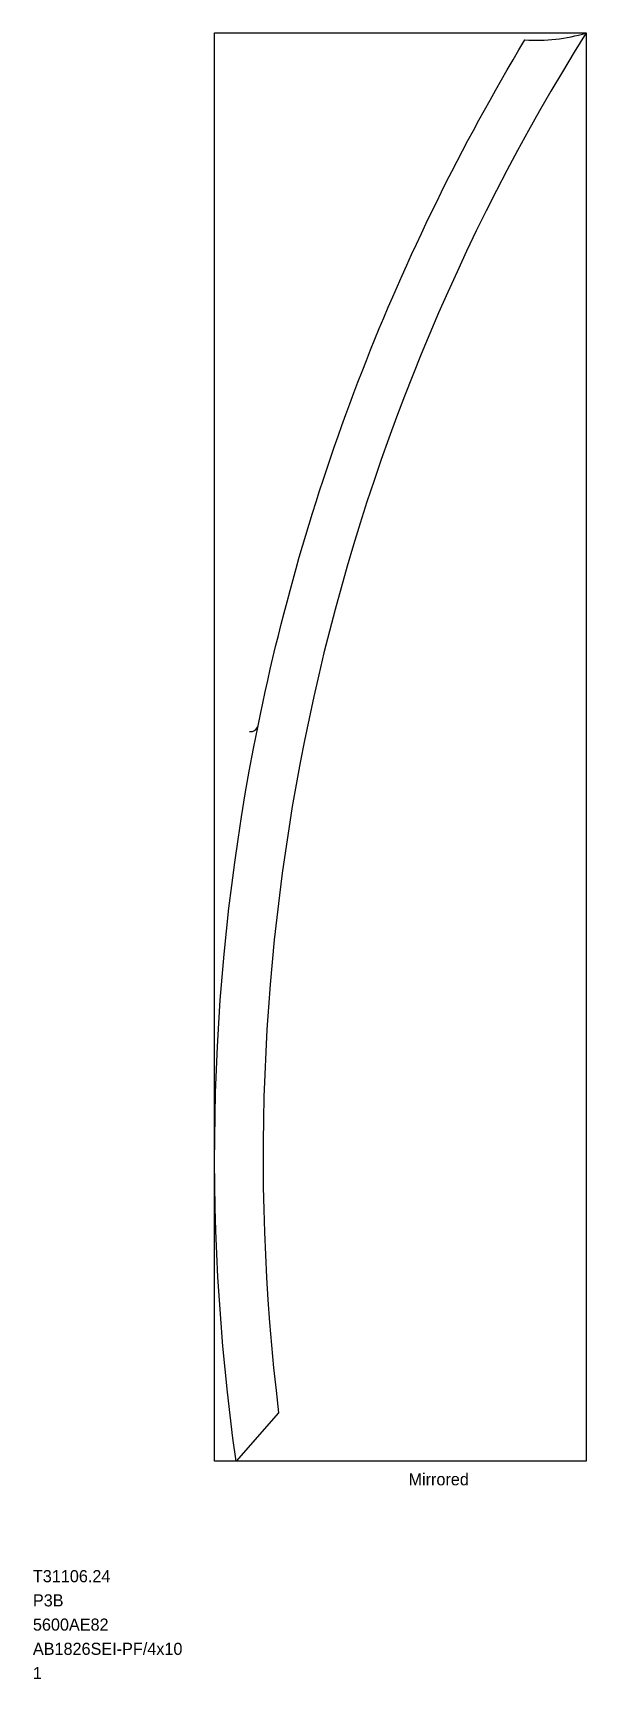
# Model space of a CAD drawing. Header units: metres. Extents: x -7.5 to 15.3, y -9 to 59.
import ezdxf

# ---------------------------------------------------------------- set-up
doc = ezdxf.new("R2010")
doc.units = ezdxf.units.M

msp = doc.modelspace()

# ---------------------------------------------------------------- linework, layer by layer
at = {"layer": 'BORDER_Z0P04', "color": 7}
msp.add_lwpolyline([(0, 0), (0, 58.9738), (15.3256, 58.9738), (15.3256, 0)], close=True, dxfattribs=at)
at = {"layer": 'ROUTE_Z0P25LT130RAMP', "color": 3}
msp.add_lwpolyline([(1.43554, 30.134146, 0.414213562), (1.789242, 30.368445, -0.085490823), (12.801654, 58.684341, 0.091492772), (15.325612, 58.9738, 0.171723798), (2.639705, 1.990447), (0.884656, -0.00004, -0.085490823), (1.789242, 30.368445)], format="xyb", dxfattribs=at)

# ---------------------------------------------------------------- texts
at = {"layer": 'DESCRIPTION', "color": 1}
msp.add_text('P3B', height=0.5, dxfattribs=at).set_placement((-7.5, -6))
at = {"layer": 'FILENAME', "color": 1}
msp.add_text('5600AE82', height=0.5, dxfattribs=at).set_placement((-7.5, -7))
at = {"layer": 'ITEMNUMBER', "color": 1}
msp.add_text('T31106.24', height=0.5, dxfattribs=at).set_placement((-7.5, -5))
at = {"layer": 'MATERIALNAME', "color": 1}
msp.add_text('AB1826SEI-PF/4x10', height=0.5, dxfattribs=at).set_placement((-7.5, -8))
at = {"layer": 'Qty', "color": 1}
msp.add_text('1', height=0.5, dxfattribs=at).set_placement((-7.5, -9))
at = {"layer": 'RUNFIELD', "color": 1}
msp.add_text('Mirrored', height=0.5, dxfattribs=at).set_placement((8, -1))

doc.saveas('drawing.dxf')
